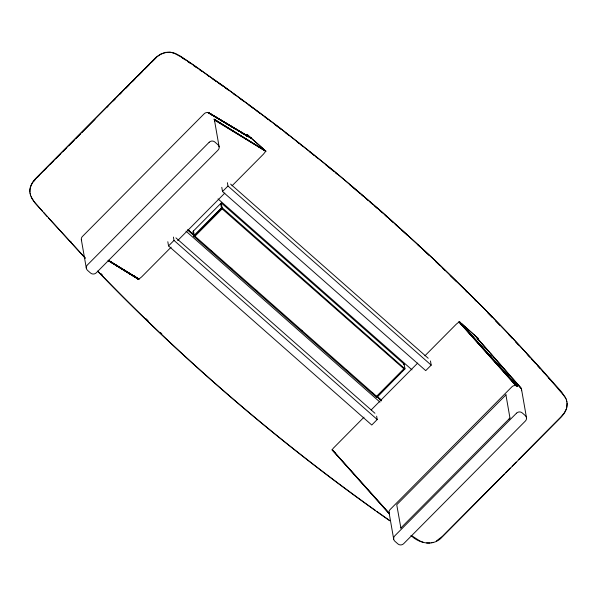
<?xml version="1.0" encoding="UTF-8"?>
<svg xmlns="http://www.w3.org/2000/svg" width="597" height="597" viewBox="0 0 597 597"><rect width="100%" height="100%" fill="white"/><g stroke="black" fill="none" stroke-linecap="round" stroke-linejoin="round"><path stroke-width="0.9" d="M263.605 149.034L247.091 134.482L265.814 151.16L263.441 154.16L232.017 185.824M566.628 407.855L567.075 403.184M364.006 417.176L333.208 448.317L332.163 449.981L334.962 452.504M566.113 409.408L564.531 412.497M564.18 413.012L560.807 417.102L518.771 459.459M34.119 181.033L34.939 180.018M37.424 177.324L39.387 175.346M43.962 170.735L46.581 168.1M50.506 164.145L53.118 161.511M56.387 158.212L60.312 154.257M62.931 151.623L66.2 148.332M68.812 145.698L74.043 140.422M76.006 138.444L80.588 133.832M81.893 132.512L94.968 119.333M106.744 107.475L108.05 106.154M113.281 100.886L115.243 98.908M119.818 94.296L121.781 92.319M125.706 88.363L128.974 85.072M132.243 81.774L134.862 79.14M138.131 75.841L142.705 71.23M144.668 69.252L149.25 64.64M151.205 62.663L155.996 57.931M376.632 416.176L377.222 419.519L371.759 425.019L168.548 245.919L174.003 240.419L173.421 237.076M430.467 360.954L431.191 365.133L425.736 370.633L222.517 191.525L227.979 186.025L227.397 182.689M171.13 247.18L141.668 276.874L138.646 279.299L108.684 260.799M177.675 240.584L224.815 193.085M221.278 202.958L192.891 231.561L193.719 236.278L376.61 397.468L404.99 368.871L404.169 364.155L221.278 202.958L222.099 207.681L404.99 368.871M194.271 235.375L221.442 207.995M193.719 236.278L222.099 207.681M194.958 236.225L222.129 208.853M403.565 364.76L404.169 364.155M376.58 396.304L403.751 368.924M393.341 380.267L377.214 396.863L194.323 235.666L193.503 230.949M394.632 378.968L400.453 373.095M402.393 371.14L404.333 369.185L221.494 208.293L220.666 203.57L221.3 204.129M371.207 409.915L417.691 363.073M424.892 355.819L456.317 324.149L459.339 321.723L478.309 338.559L461.742 323.656M400.908 528.129L396.736 504.734L506.002 394.826M400.803 528.039L509.965 418.034L505.898 394.736M508.763 419.445L509.965 418.034M504.323 474.018L442.586 536.225L436.392 540.972M505.637 472.69L510.234 468.055M512.204 466.07L516.144 462.1M209.502 113.214L251.173 138.116L208.069 112.617A4.045 3.806 -9.9 0 0 204.196 113.766L82.416 236.479A4.045 3.806 -9.9 0 0 81.461 240.203L81.647 240.666M431.571 542.733L433.191 542.315M429.93 542.979L426.601 542.964M389.378 513.689L389.199 513.226A4.045 3.806 -9.9 0 1 390.154 509.502L511.927 386.789A4.045 3.806 -9.9 0 1 515.808 385.647L516.308 385.781L459.168 321.79L516.786 385.983M423.206 542.263L420.325 541.136M419.743 540.875L411.646 535.696M209.905 113.527L251.255 138.146M251.046 138.138L209.054 112.96L248.509 136.78M208.069 112.617L232.517 127.377M234.099 128.333L235.673 129.28M238.039 130.713L239.621 131.661M241.986 133.094L244.352 134.519M245.927 135.474L247.501 136.422L241.128 132.541M208.577 112.758L235.569 129.161M237.158 130.124L239.546 131.571M265.829 151.034L213.987 119.109L265.814 151.16L214.233 119.549L214.413 120.012L265.747 151.325M108.467 260.404L139.034 279.112L108.296 260.202M108.885 260.822L138.817 279.232L108.699 260.658M108.55 260.702L138.646 279.299L108.027 260.367M108.497 260.71L138.519 279.321M410.93 535.412C419.378 543.867 434.362 546.74 442.631 536.464L560.844 417.333C564.963 413.318 568.187 407.527 566.866 401.617M181.525 57.349L185.324 59.931M187.6 61.491L190.63 63.566M193.659 65.648L196.682 67.73M199.697 69.827L201.958 71.394M207.219 75.073L208.719 76.125M389.707 520.539L376.961 511.532M389.744 520.771C284.724 447.235 186.674 363.7 97.766 271.307M212.472 78.759L216.211 81.408M375.461 510.465C278.262 441.168 187.204 363.222 104.02 277.583M218.45 82.998L222.92 86.192M225.151 87.789L228.129 89.923M233.323 93.669L235.539 95.289M239.972 98.512L243.658 101.214M248.807 105.005L253.21 108.266M256.135 110.452L258.329 112.087M259.061 112.632L260.523 113.728M264.896 117.019L267.807 119.221M269.254 120.318L270.71 121.422M274.336 124.183L277.948 126.952M279.396 128.064L280.836 129.176M285.165 132.519L288.761 135.31M296.642 141.474L299.5 143.728M300.925 144.855L302.351 145.981M309.47 151.645L314.432 155.623M315.843 156.765L317.261 157.906M325.716 164.779L333.432 171.108M335.529 172.846L336.932 174.003M349.454 184.473L359.819 193.271M361.192 194.45L363.26 196.219M365.319 197.995L368.065 200.361M370.118 202.137L372.856 204.51M374.901 206.301L377.632 208.681M379.67 210.472L382.393 212.86M230.591 184.092L428.221 358.267M227.979 186.025L431.191 365.133M218.017 198.898L411.997 369.856M188.63 230.278L192.824 233.979M377.394 396.647L380.886 399.729M187.958 229.838L193.555 234.77M376.722 396.207L381.617 400.52M187.555 229.942L193.831 235.472M210.577 250.233L211.972 251.464M230.815 268.068L232.211 269.299M255.934 290.209L257.329 291.44M301.291 330.178L302.686 331.41M346.641 370.155L348.036 371.386M371.759 392.296L373.155 393.52M376.647 396.595L381.535 400.9M185.995 231.166L379.976 402.124M175.921 237.867L374.946 413.273M174.003 240.419L377.222 419.519M137.056 278.075L138.437 279.299M134.25 275.904L136.25 277.366M385.102 215.263L387.14 217.062M389.841 219.465L393.222 222.48M395.244 224.293L399.274 227.92M401.296 229.741L405.311 233.382M405.982 233.994L407.318 235.211M417.31 244.389L419.967 246.845M423.273 249.927L429.213 255.486M435.78 261.695L439.713 265.434M160.481 332.574L161.787 333.813M442.981 268.553L444.937 270.434M450.138 275.448L456.615 281.754M146.131 318.805L148.078 320.693M465.638 290.62L467.563 292.53M474.6 299.552L476.51 301.47M487.936 313.052L492.353 317.582M495.503 320.828L499.89 325.38M100.789 273.411L102.677 275.359M103.393 276.933L97.729 271.068M508.637 334.536L512.36 338.477M85.222 257.964L48.424 217.935M85.267 258.202L35.23 203.226L31.865 198.465L30.492 195.077M515.465 341.768L518.554 345.059M70.356 241.21L71.588 242.539M527.173 354.334L529.621 356.999M531.464 358.998L535.128 363.006M537.561 365.677L539.994 368.356M543.024 371.722L544.24 373.065M459.548 321.723L517.644 386.558M516.308 385.781L458.959 321.91L515.808 385.647M332.238 449.698L389.199 513.226M548.471 377.782L549.673 379.132M43.596 212.517L47.215 216.577M42.394 211.159L33.887 201.398L31.066 196.652M474.108 334.738L475.339 336.133M477.19 338.23L520.98 387.871M474.122 334.618L521.405 388.766A4.045 3.806 -9.9 0 1 521.45 390.744M477.122 338.402L488.189 350.991M490.652 353.79L491.883 355.193M493.726 357.29L506.644 371.983M507.875 373.379L509.719 375.476M512.174 378.274L521.405 388.766M565.18 397.132C499.749 319.865 426.318 249.337 349.126 183.824C308.418 149.541 266.329 116.9 223.032 85.953C206.54 75.237 191.48 61.752 173.794 53.096C166.802 50.7 159.227 53.931 154.414 59.133L36.193 178.257C32.536 181.906 29.484 186.816 29.925 192.174M565.934 398.706L561.77 392.132L540.651 368.424L510.487 335.842L484.07 308.477L434.295 259.665L382.774 212.614L334.424 171.361L279.583 127.661L222.987 85.722L180.742 56.319L175.473 53.469L170.361 52.163L165.391 52.387L160.571 54.148L155.899 57.454L36.156 178.025C32.037 182.04 28.813 187.831 30.134 193.741M565.896 398.475L566.508 400.281M566.471 400.05L566.904 401.856M30.096 193.503L30.529 195.309M521.517 389.251L526.494 417.751M389.087 512.741L393.684 539.106M214.524 120.497L219.129 146.862M221.793 187.354L222.517 191.525M167.817 241.74L168.548 245.919M81.349 239.718L86.319 268.21M214.413 120.012A4.045 3.806 -9.9 0 1 214.554 121.49M209.166 142.265L87.393 264.978A4.045 3.806 -9.9 0 0 87.52 270.359L90.572 273.045A4.045 3.806 -9.9 0 0 96.281 272.814L218.062 150.101A4.045 3.806 -9.9 0 0 217.927 144.713L214.875 142.026A4.045 3.806 -9.9 0 0 209.166 142.265M516.532 413.154L394.759 535.867A4.045 3.806 -9.9 0 0 394.886 541.255L397.938 543.942A4.045 3.806 -9.9 0 0 403.647 543.703L525.42 420.989A4.045 3.806 -9.9 0 0 525.293 415.602L522.241 412.915A4.045 3.806 -9.9 0 0 516.532 413.154M517.233 386.244L459.339 321.723L517.233 386.244M389.625 514.129L332.178 449.862L389.625 514.129"/></g></svg>
